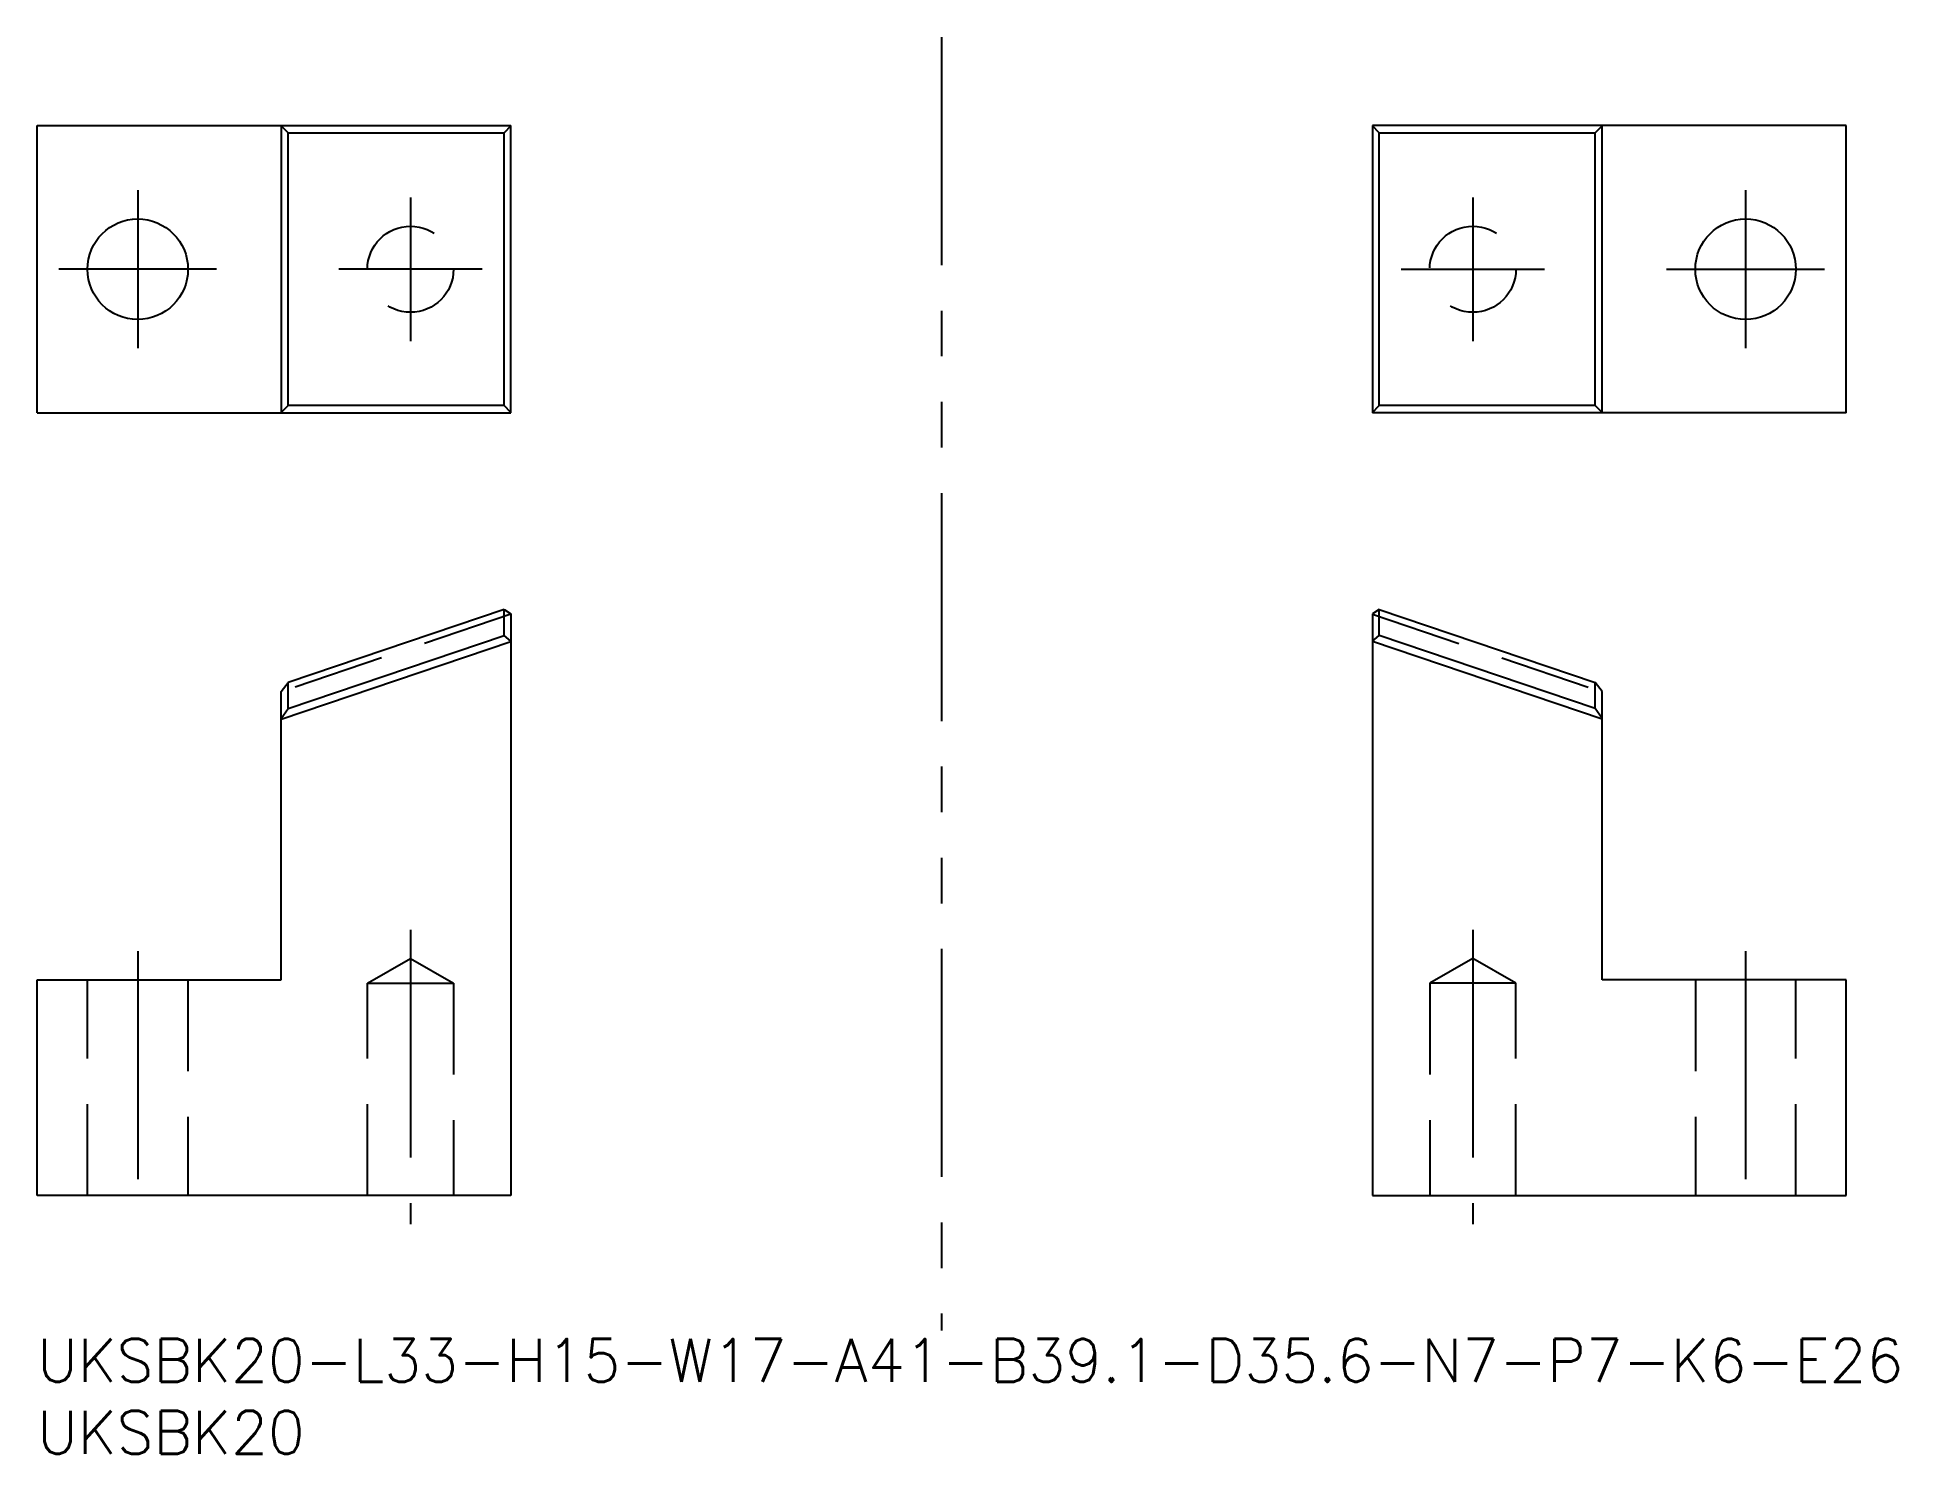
# Model space of a CAD drawing. Extents: x 0 to 130, y -8 to 91.
import ezdxf

# ---------------------------------------------------------------- set-up
doc = ezdxf.new("R2010")
doc.units = 0
doc.header["$LTSCALE"] = 0.5
for name, pattern in [('CENTER', [50.8, 31.75, -6.35, 6.35, -6.35]), ('DASHED', [19.05, 12.7, -6.35]), ('PHANTOM', [63.5, 31.75, -6.35, 6.35, -6.35, 6.35, -6.35])]:
    doc.linetypes.add(name, pattern=pattern)
for name, color, linetype in [('MSM_CENTER', 1, 'CENTER'), ('MSM_CONTINUOUS', 7, 'CONTINUOUS'), ('MSM_DASHED', 4, 'DASHED'), ('MSM_IMAGINARY', 6, 'PHANTOM'), ('MSM_PART_NUMBER', 7, 'CONTINUOUS')]:
    doc.layers.add(name, color=color, linetype=linetype)
doc.styles.get("Standard").update_dxf_attribs({"font": 'txt.shx', "height": 3, "bigfont": 'bigfont.shx'})

msp = doc.modelspace()

# ---------------------------------------------------------------- linework, layer by layer
at = {"layer": 'MSM_CENTER'}
for p, q in [((7, 80), (7, 69)), ((26, 79.5), (26, 69.5)), ((100, 79.5), (100, 69.5)), ((119, 80), (119, 69)), ((12.5, 74.5), (1.5, 74.5)), ((31, 74.5), (21, 74.5)), ((95, 74.5), (105, 74.5)), ((113.5, 74.5), (124.5, 74.5)), ((26, 28.5), (26, 8)), ((100, 28.5), (100, 8)), ((7, 27), (7, 8)), ((119, 27), (119, 8))]:
    msp.add_line(p, q, dxfattribs=at)
at = {"layer": 'MSM_CONTINUOUS'}
for p, q in [((0, 64.5), (0, 84.5)), ((0, 84.5), (33, 84.5)), ((17, 84.5), (17, 64.5)), ((17.47, 84), (17, 84.48)), ((33, 84.48), (32.53, 84)), ((33, 64.5), (33, 84.5)), ((126, 84.5), (93, 84.5)), ((93, 84.5), (93, 64.5)), ((93.47, 84), (93, 84.48)), ((109, 84.48), (108.53, 84)), ((109, 64.5), (109, 84.5)), ((126, 64.5), (126, 84.5)), ((17.47, 84), (32.53, 84)), ((17.47, 65), (17.47, 84)), ((32.53, 65), (32.53, 84)), ((93.47, 84), (108.53, 84)), ((93.47, 65), (93.47, 84)), ((108.53, 65), (108.53, 84)), ((17, 64.52), (17.47, 65)), ((32.53, 65), (17.47, 65)), ((33, 64.52), (32.53, 65)), ((93, 64.52), (93.47, 65)), ((108.53, 65), (93.47, 65)), ((109, 64.52), (108.53, 65)), ((0, 64.5), (33, 64.5)), ((126, 64.5), (93, 64.5)), ((32.53, 50.79), (17.47, 45.71)), ((32.53, 48.99), (32.53, 50.79)), ((32.53, 50.79), (33, 50.5)), ((93.47, 50.79), (93, 50.5)), ((93.47, 50.79), (108.53, 45.71)), ((93.47, 48.99), (93.47, 50.79)), ((33, 50.5), (33, 10)), ((93, 50.5), (93, 10)), ((17, 43.17), (33, 48.57)), ((17.47, 43.91), (32.53, 48.99)), ((33, 48.6), (32.53, 48.99)), ((93, 48.6), (93.47, 48.99)), ((109, 43.17), (93, 48.57)), ((108.53, 43.91), (93.47, 48.99)), ((17, 45.1), (17.47, 45.71)), ((17.47, 43.91), (17.47, 45.71)), ((109, 45.1), (108.53, 45.71)), ((108.53, 43.91), (108.53, 45.71)), ((17, 25), (17, 45.1)), ((109, 25), (109, 45.1)), ((17, 43.2), (17.47, 43.91)), ((109, 43.2), (108.53, 43.91)), ((0, 10), (0, 25)), ((0, 25), (17, 25)), ((126, 25), (109, 25)), ((126, 10), (126, 25)), ((33, 10), (0, 10)), ((93, 10), (126, 10))]:
    msp.add_line(p, q, dxfattribs=at)
for centre in [(7, 74.5), (119, 74.5)]:
    msp.add_circle(centre, 3.5, dxfattribs=at)
at = {"layer": 'MSM_DASHED'}
for p, q in [((33, 50.47), (17, 45.07)), ((93, 50.47), (109, 45.07)), ((23, 24.77), (26, 26.5)), ((26, 26.5), (29, 24.77)), ((100, 26.5), (97, 24.77)), ((103, 24.77), (100, 26.5)), ((3.5, 10), (3.5, 25)), ((10.5, 25), (10.5, 10)), ((23, 10), (23, 24.77)), ((23, 24.77), (29, 24.77)), ((29, 24.77), (29, 10)), ((97, 24.77), (97, 10)), ((103, 24.77), (97, 24.77)), ((103, 10), (103, 24.77)), ((115.5, 25), (115.5, 10)), ((122.5, 10), (122.5, 25))]:
    msp.add_line(p, q, dxfattribs=at)
for centre in [(26, 74.5), (100, 74.5)]:
    msp.add_circle(centre, 3, dxfattribs=at)
at = {"layer": 'MSM_IMAGINARY'}
msp.add_line((63, 90.66), (63, 0.59), dxfattribs=at)

# ---------------------------------------------------------------- texts
at = {"layer": 'MSM_PART_NUMBER'}
for s, p in [('UKSBK20-L33-H15-W17-A41-B39.1-D35.6-N7-P7-K6-E26', (0, -3)), ('UKSBK20', (0, -8))]:
    msp.add_text(s, height=3, dxfattribs=at).set_placement(p)

doc.saveas('drawing.dxf')
